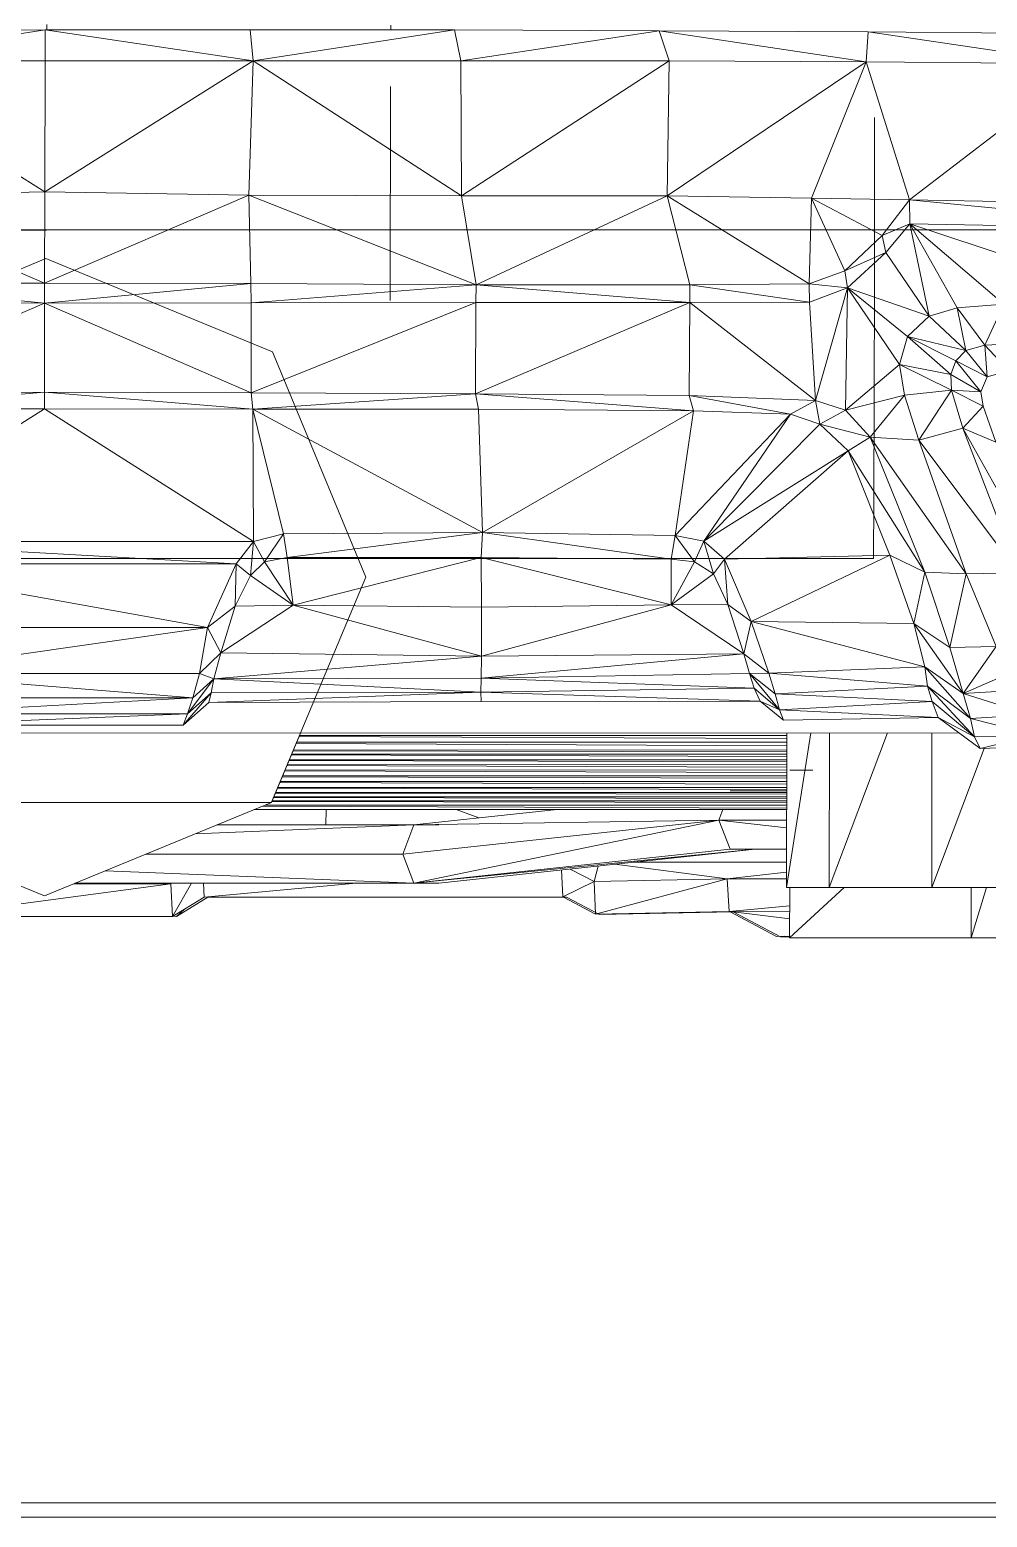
# Model space of a CAD drawing. Header units: inches. Extents: x -4168 to 1833, y -300 to 637.
# Drawn here: x -1161.04 to -1144.41, y -29.97 to -4.12 of the extents above; entities that cross this region are included whole.
import ezdxf

# ---------------------------------------------------------------- set-up
doc = ezdxf.new("R2010")
doc.units = ezdxf.units.IN
doc.header["$MEASUREMENT"] = 0
for name, color, linetype, lineweight in [('0-3', 55, 'Continuous', 9), ('0-5', 170, 'Continuous', 5), ('A-GENM', 5, 'Continuous', 9), ('C-PRKG-1', 55, 'Continuous', 9)]:
    doc.layers.add(name, color=color, linetype=linetype, lineweight=lineweight)

# ---------------------------------------------------------------- blocks, each defined once
blk = doc.blocks.new('Parking_Stall_Multiple2 - street parking-1355854-BUILDING SECTION - EAST_WEST AT RAMP - LOOKING SOUTH')
at = {"layer": 'C-PRKG-1'}
for p, q in [((-12461.759, -29.719), (-12383.536, -29.719)), ((-12383.536, -29.969), (-12461.759, -29.969))]:
    blk.add_line(p, q, dxfattribs=at)
blk = doc.blocks.new('Land_Rover_Evoque_-_SUV_Car_Vehicle_Automobile_13067 - Land Rover EVOQUE_dwg-1230547-BUILDING SECTION - EAST_WEST AT RAMP - LOOKING SOUTH')
at = {"layer": 'A-GENM'}
for p, q in [((-12447.183, -4.661), (-12443.565, -4.122)), ((-12447.128, -4.123), (-12443.565, -4.122)), ((-12443.565, -4.122), (-12447.128, -4.123)), ((-12443.565, -4.122), (-12443.567, -4.66)), ((-12443.565, -4.122), (-12440.001, -4.121)), ((-12440.001, -4.121), (-12443.565, -4.122)), ((-12443.565, -4.122), (-12439.949, -4.66)), ((-12443.535, -4.026), (-12443.535, -4.122)), ((-12440.001, -4.121), (-12436.453, -4.12)), ((-12436.453, -4.12), (-12440.001, -4.121)), ((-12439.949, -4.66), (-12440.001, -4.121)), ((-12439.949, -4.66), (-12436.453, -4.12)), ((-12437.563, -4.037), (-12437.563, -4.12)), ((-12436.453, -4.12), (-12432.899, -4.138)), ((-12436.453, -4.12), (-12436.343, -4.658)), ((-12432.899, -4.138), (-12436.453, -4.12)), ((-12436.343, -4.658), (-12432.899, -4.138)), ((-12432.899, -4.138), (-12429.272, -4.156)), ((-12432.899, -4.138), (-12432.725, -4.657)), ((-12432.899, -4.138), (-12429.303, -4.675)), ((-12429.272, -4.156), (-12432.899, -4.138)), ((-12429.303, -4.675), (-12429.272, -4.156)), ((-12429.272, -4.156), (-12425.501, -4.183)), ((-12425.473, -4.712), (-12429.272, -4.156)), ((-12429.272, -4.156), (-12425.501, -4.183)), ((-12447.183, -4.661), (-12443.567, -4.66)), ((-12447.183, -4.661), (-12443.57, -6.936)), ((-12443.567, -4.66), (-12443.57, -6.936)), ((-12439.949, -4.66), (-12443.57, -6.936)), ((-12443.567, -4.66), (-12439.949, -4.66)), ((-12439.949, -4.66), (-12440.024, -6.993)), ((-12439.949, -4.66), (-12436.343, -4.658)), ((-12439.949, -4.66), (-12436.332, -7.002)), ((-12436.343, -4.658), (-12432.725, -4.657)), ((-12436.343, -4.658), (-12436.332, -7.002)), ((-12432.725, -4.657), (-12436.332, -7.002)), ((-12432.725, -4.657), (-12432.759, -7.005)), ((-12429.303, -4.675), (-12432.759, -7.005)), ((-12432.725, -4.657), (-12429.303, -4.675)), ((-12429.303, -4.675), (-12430.255, -7.043)), ((-12425.473, -4.712), (-12429.303, -4.675)), ((-12429.303, -4.675), (-12428.553, -7.071)), ((-12425.473, -4.712), (-12428.553, -7.071)), ((-12437.564, -5.104), (-12437.57, -8.824)), ((-12429.16, -5.658), (-12429.162, -5.641)), ((-12429.16, -6.693), (-12429.16, -5.658)), ((-12429.16, -6.693), (-12429.162, -8.478)), ((-12443.57, -6.936), (-12447.117, -6.995)), ((-12443.57, -6.936), (-12447.117, -6.995)), ((-12443.57, -6.936), (-12443.574, -8.521)), ((-12443.57, -6.936), (-12440.024, -6.993)), ((-12440.024, -6.993), (-12443.57, -6.936)), ((-12443.574, -8.521), (-12447.117, -6.995)), ((-12440.024, -6.993), (-12443.574, -8.521)), ((-12440.024, -6.993), (-12436.332, -7.002)), ((-12436.332, -7.002), (-12440.024, -6.993)), ((-12440.024, -6.993), (-12436.08, -8.552)), ((-12440.024, -6.993), (-12439.993, -8.529)), ((-12436.332, -7.002), (-12432.759, -7.005)), ((-12436.332, -7.002), (-12432.759, -7.005)), ((-12436.332, -7.002), (-12436.08, -8.552)), ((-12436.08, -8.552), (-12432.759, -7.005)), ((-12432.759, -7.005), (-12430.255, -7.043)), ((-12432.759, -7.005), (-12430.255, -7.043)), ((-12432.759, -7.005), (-12432.366, -8.551)), ((-12432.759, -7.005), (-12430.296, -8.531)), ((-12430.255, -7.043), (-12430.296, -8.531)), ((-12430.255, -7.043), (-12428.553, -7.071)), ((-12430.255, -7.043), (-12428.553, -7.071)), ((-12429.028, -7.691), (-12430.255, -7.043)), ((-12430.255, -7.043), (-12429.677, -8.31)), ((-12428.553, -7.071), (-12429.028, -7.691)), ((-12429.028, -7.691), (-12428.553, -7.071)), ((-12423.302, -7.175), (-12428.553, -7.071)), ((-12423.342, -7.583), (-12428.553, -7.071)), ((-12428.544, -7.489), (-12428.553, -7.071)), ((-12428.553, -7.071), (-12423.302, -7.175)), ((-12428.544, -7.489), (-12429.028, -7.691)), ((-12428.544, -7.489), (-12428.961, -7.988)), ((-12424.292, -8.904), (-12428.544, -7.489)), ((-12423.342, -7.583), (-12428.544, -7.489)), ((-12428.544, -7.489), (-12426.913, -8.886)), ((-12428.544, -7.489), (-12427.725, -8.949)), ((-12428.544, -7.489), (-12428.209, -9.098)), ((-12461.759, -7.597), (-12443.536, -7.596)), ((-12461.759, -7.603), (-12443.541, -7.601)), ((-12443.541, -7.601), (-12417.279, -7.59)), ((-12443.536, -7.596), (-12416.964, -7.584)), ((-12429.028, -7.691), (-12429.677, -8.31)), ((-12429.028, -7.691), (-12429.677, -8.31)), ((-12428.961, -7.988), (-12429.028, -7.691)), ((-12428.961, -7.988), (-12429.677, -8.31)), ((-12428.961, -7.988), (-12429.63, -8.604)), ((-12428.209, -9.098), (-12428.961, -7.988)), ((-12447.496, -9.72), (-12443.553, -8.096)), ((-12443.553, -8.096), (-12439.615, -9.718)), ((-12443.574, -8.521), (-12447.154, -8.531)), ((-12443.574, -8.521), (-12447.154, -8.531)), ((-12443.575, -8.867), (-12443.574, -8.521)), ((-12443.575, -8.867), (-12439.993, -8.529)), ((-12439.993, -8.529), (-12443.574, -8.521)), ((-12439.993, -8.529), (-12443.574, -8.521)), ((-12436.08, -8.552), (-12439.993, -8.529)), ((-12439.989, -8.861), (-12439.993, -8.529)), ((-12436.08, -8.552), (-12439.993, -8.529)), ((-12429.677, -8.31), (-12430.296, -8.531)), ((-12429.677, -8.31), (-12430.296, -8.531)), ((-12429.63, -8.604), (-12429.677, -8.31)), ((-12429.162, -8.478), (-12429.165, -10.528)), ((-12443.575, -8.867), (-12447.154, -8.531)), ((-12439.989, -8.861), (-12436.08, -8.552)), ((-12436.085, -8.86), (-12436.08, -8.552)), ((-12432.366, -8.551), (-12436.08, -8.552)), ((-12436.08, -8.552), (-12432.366, -8.551)), ((-12432.367, -8.859), (-12436.08, -8.552)), ((-12432.367, -8.859), (-12432.366, -8.551)), ((-12430.296, -8.531), (-12432.366, -8.551)), ((-12432.366, -8.551), (-12430.296, -8.531)), ((-12430.288, -8.853), (-12432.366, -8.551)), ((-12429.63, -8.604), (-12430.296, -8.531)), ((-12430.288, -8.853), (-12430.296, -8.531)), ((-12429.63, -8.604), (-12430.288, -8.853)), ((-12429.63, -8.604), (-12430.184, -10.562)), ((-12429.63, -8.604), (-12429.662, -10.728)), ((-12428.209, -9.098), (-12429.63, -8.604)), ((-12429.63, -8.604), (-12428.587, -9.448)), ((-12429.63, -8.604), (-12428.723, -9.938)), ((-12443.575, -8.867), (-12447.164, -10.428)), ((-12443.575, -8.867), (-12447.159, -8.863)), ((-12443.575, -8.867), (-12443.577, -10.418)), ((-12439.989, -8.861), (-12443.575, -8.867)), ((-12439.989, -10.427), (-12443.575, -8.867)), ((-12436.085, -8.86), (-12439.989, -10.427)), ((-12436.085, -8.86), (-12439.989, -8.861)), ((-12439.989, -10.427), (-12439.989, -8.861)), ((-12432.367, -8.859), (-12436.088, -10.444)), ((-12436.088, -10.444), (-12436.085, -8.86)), ((-12432.367, -8.859), (-12436.085, -8.86)), ((-12432.367, -8.859), (-12432.379, -10.472)), ((-12430.288, -8.853), (-12432.367, -8.859)), ((-12430.184, -10.562), (-12432.367, -8.859)), ((-12430.184, -10.562), (-12430.288, -8.853)), ((-12427.725, -8.949), (-12428.209, -9.098)), ((-12426.913, -8.886), (-12427.725, -8.949)), ((-12427.725, -8.949), (-12427.571, -9.693)), ((-12427.725, -8.949), (-12427.243, -9.597)), ((-12426.913, -8.886), (-12427.243, -9.597)), ((-12428.209, -9.098), (-12428.587, -9.448)), ((-12428.209, -9.098), (-12427.571, -9.693)), ((-12428.587, -9.448), (-12428.723, -9.938)), ((-12428.587, -9.448), (-12427.834, -10.111)), ((-12428.587, -9.448), (-12427.746, -9.87)), ((-12428.587, -9.448), (-12427.571, -9.693)), ((-12439.615, -9.718), (-12437.992, -13.629)), ((-12427.746, -9.87), (-12427.571, -9.693)), ((-12427.571, -9.693), (-12427.243, -9.597)), ((-12427.205, -10.149), (-12427.571, -9.693)), ((-12427.243, -9.597), (-12426.885, -9.582)), ((-12426.828, -10.043), (-12427.243, -9.597)), ((-12427.205, -10.149), (-12427.243, -9.597)), ((-12428.723, -9.938), (-12429.662, -10.728)), ((-12428.723, -9.938), (-12428.637, -10.471)), ((-12428.723, -9.938), (-12427.824, -10.38)), ((-12428.723, -9.938), (-12427.834, -10.111)), ((-12427.834, -10.111), (-12427.746, -9.87)), ((-12427.205, -10.149), (-12427.746, -9.87)), ((-12427.312, -10.413), (-12427.746, -9.87)), ((-12426.828, -10.043), (-12427.205, -10.149)), ((-12427.312, -10.413), (-12427.834, -10.111)), ((-12427.824, -10.38), (-12427.834, -10.111)), ((-12427.205, -10.149), (-12427.312, -10.413)), ((-12443.577, -10.418), (-12447.196, -10.713)), ((-12443.577, -10.418), (-12447.164, -10.428)), ((-12439.989, -10.427), (-12443.577, -10.418)), ((-12443.577, -10.418), (-12443.577, -10.705)), ((-12443.577, -10.418), (-12439.958, -10.711)), ((-12436.088, -10.444), (-12439.989, -10.427)), ((-12439.989, -10.427), (-12439.958, -10.711)), ((-12436.088, -10.444), (-12439.958, -10.711)), ((-12432.379, -10.472), (-12436.088, -10.444)), ((-12436.088, -10.444), (-12436.04, -10.71)), ((-12436.088, -10.444), (-12432.302, -10.738)), ((-12430.184, -10.562), (-12432.379, -10.472)), ((-12432.379, -10.472), (-12432.302, -10.738)), ((-12432.379, -10.472), (-12430.619, -10.797)), ((-12430.184, -10.562), (-12430.619, -10.797)), ((-12429.662, -10.728), (-12430.184, -10.562)), ((-12430.184, -10.562), (-12430.107, -10.97)), ((-12429.662, -10.728), (-12428.637, -10.471)), ((-12428.637, -10.471), (-12429.237, -11.2)), ((-12429.165, -10.528), (-12429.17, -12.294)), ((-12428.637, -10.471), (-12427.824, -10.38)), ((-12428.637, -10.471), (-12428.387, -11.253)), ((-12428.387, -11.253), (-12427.824, -10.38)), ((-12427.312, -10.413), (-12427.824, -10.38)), ((-12427.274, -10.66), (-12427.824, -10.38)), ((-12427.623, -11.04), (-12427.824, -10.38)), ((-12427.312, -10.413), (-12427.274, -10.66)), ((-12443.577, -10.705), (-12447.219, -13.015)), ((-12447.196, -10.713), (-12443.577, -10.705)), ((-12443.577, -10.705), (-12447.196, -10.713)), ((-12443.577, -10.705), (-12439.958, -10.711)), ((-12439.958, -10.711), (-12443.577, -10.705)), ((-12439.943, -13.013), (-12443.577, -10.705)), ((-12439.958, -10.711), (-12436.04, -10.71)), ((-12436.04, -10.71), (-12439.958, -10.711)), ((-12435.97, -12.853), (-12439.958, -10.711)), ((-12439.958, -10.711), (-12439.425, -12.876)), ((-12439.958, -10.711), (-12439.943, -13.013)), ((-12436.04, -10.71), (-12432.302, -10.738)), ((-12432.302, -10.738), (-12436.04, -10.71)), ((-12435.97, -12.853), (-12436.04, -10.71)), ((-12432.302, -10.738), (-12435.97, -12.853)), ((-12432.624, -12.905), (-12432.302, -10.738)), ((-12430.619, -10.797), (-12432.624, -12.905)), ((-12432.302, -10.738), (-12430.619, -10.797)), ((-12430.619, -10.797), (-12432.302, -10.738)), ((-12432.122, -13.003), (-12430.619, -10.797)), ((-12430.619, -10.797), (-12430.107, -10.97)), ((-12430.107, -10.97), (-12430.619, -10.797)), ((-12429.662, -10.728), (-12430.107, -10.97)), ((-12429.662, -10.728), (-12429.237, -11.2)), ((-12427.274, -10.66), (-12427.623, -11.04)), ((-12427.274, -10.66), (-12427.053, -11.284)), ((-12427.272, -10.659), (-12427.051, -11.283)), ((-12427.051, -11.283), (-12427.272, -10.659)), ((-12432.122, -13.003), (-12430.107, -10.97)), ((-12430.107, -10.97), (-12429.614, -11.437)), ((-12429.237, -11.2), (-12430.107, -10.97)), ((-12429.614, -11.437), (-12430.107, -10.97)), ((-12428.387, -11.253), (-12427.623, -11.04)), ((-12427.053, -11.284), (-12427.623, -11.04)), ((-12426.175, -13.647), (-12427.623, -11.04)), ((-12426.659, -13.559), (-12427.623, -11.04)), ((-12429.237, -11.2), (-12429.614, -11.437)), ((-12429.237, -11.2), (-12428.387, -11.253)), ((-12429.237, -11.2), (-12427.568, -13.572)), ((-12429.237, -11.2), (-12428.283, -13.547)), ((-12428.387, -11.253), (-12427.568, -13.572)), ((-12428.387, -11.253), (-12426.659, -13.559)), ((-12429.614, -11.437), (-12432.122, -13.003)), ((-12431.764, -13.32), (-12429.614, -11.437)), ((-12429.614, -11.437), (-12428.892, -13.251)), ((-12428.283, -13.547), (-12429.614, -11.437)), ((-12428.892, -13.251), (-12429.614, -11.437)), ((-12429.17, -12.294), (-12429.174, -13.305)), ((-12439.425, -12.876), (-12439.943, -13.013)), ((-12439.425, -12.876), (-12439.753, -13.365)), ((-12435.97, -12.853), (-12439.425, -12.876)), ((-12439.425, -12.876), (-12439.36, -13.288)), ((-12435.97, -12.853), (-12439.36, -13.288)), ((-12435.97, -12.853), (-12435.989, -13.287)), ((-12432.624, -12.905), (-12435.97, -12.853)), ((-12435.97, -12.853), (-12432.692, -13.317)), ((-12432.624, -12.905), (-12432.692, -13.317)), ((-12432.122, -13.003), (-12432.624, -12.905)), ((-12432.624, -12.905), (-12432.286, -13.364)), ((-12439.943, -13.013), (-12447.219, -13.015)), ((-12447.219, -13.015), (-12440.245, -13.397)), ((-12439.943, -13.013), (-12440.245, -13.397)), ((-12439.943, -13.013), (-12440, -13.6)), ((-12439.943, -13.013), (-12439.753, -13.365)), ((-12432.122, -13.003), (-12432.286, -13.364)), ((-12431.764, -13.32), (-12432.122, -13.003)), ((-12432.122, -13.003), (-12431.957, -13.575)), ((-12429.174, -13.305), (-12457.98, -13.313)), ((-12440.245, -13.397), (-12446.917, -13.398)), ((-12446.917, -13.398), (-12440.747, -14.505)), ((-12440.245, -13.397), (-12440.747, -14.505)), ((-12440.245, -13.397), (-12440.262, -14.138)), ((-12440.245, -13.397), (-12440, -13.6)), ((-12440, -13.6), (-12439.753, -13.365)), ((-12439.753, -13.365), (-12439.36, -13.288)), ((-12439.753, -13.365), (-12439.257, -14.12)), ((-12439.36, -13.288), (-12435.989, -13.287)), ((-12439.36, -13.288), (-12439.257, -14.12)), ((-12435.989, -13.287), (-12439.257, -14.12)), ((-12435.989, -13.287), (-12432.692, -13.317)), ((-12435.989, -13.287), (-12432.693, -14.111)), ((-12435.989, -13.287), (-12435.986, -14.154)), ((-12432.692, -13.317), (-12432.693, -14.111)), ((-12432.286, -13.364), (-12432.693, -14.111)), ((-12432.692, -13.317), (-12432.286, -13.364)), ((-12432.286, -13.364), (-12431.957, -13.575)), ((-12431.764, -13.32), (-12431.957, -13.575)), ((-12428.892, -13.251), (-12431.764, -13.32)), ((-12431.301, -14.402), (-12431.764, -13.32)), ((-12431.764, -13.32), (-12431.707, -14.107)), ((-12431.301, -14.402), (-12428.892, -13.251)), ((-12428.892, -13.251), (-12428.477, -14.439)), ((-12428.283, -13.547), (-12428.892, -13.251)), ((-12428.477, -14.439), (-12428.892, -13.251)), ((-12440.262, -14.138), (-12440, -13.6)), ((-12440, -13.6), (-12439.257, -14.12)), ((-12437.992, -13.629), (-12439.631, -17.543)), ((-12431.957, -13.575), (-12432.693, -14.111)), ((-12431.957, -13.575), (-12431.707, -14.107)), ((-12428.283, -13.547), (-12428.477, -14.439)), ((-12427.85, -14.852), (-12428.283, -13.547)), ((-12427.568, -13.572), (-12428.283, -13.547)), ((-12427.85, -14.852), (-12427.568, -13.572)), ((-12427.568, -13.572), (-12426.659, -13.559)), ((-12427.048, -14.834), (-12427.568, -13.572)), ((-12440.747, -14.505), (-12440.262, -14.138)), ((-12440.514, -14.944), (-12439.257, -14.12)), ((-12440.514, -14.944), (-12440.262, -14.138)), ((-12440.262, -14.138), (-12439.257, -14.12)), ((-12435.987, -15.003), (-12439.257, -14.12)), ((-12439.257, -14.12), (-12435.986, -14.154)), ((-12435.987, -15.003), (-12432.693, -14.111)), ((-12435.987, -15.003), (-12435.986, -14.154)), ((-12432.693, -14.111), (-12435.986, -14.154)), ((-12431.707, -14.107), (-12432.693, -14.111)), ((-12431.427, -14.966), (-12432.693, -14.111)), ((-12431.301, -14.402), (-12431.707, -14.107)), ((-12431.707, -14.107), (-12431.427, -14.966)), ((-12431.301, -14.402), (-12431.427, -14.966)), ((-12430.992, -15.301), (-12431.301, -14.402)), ((-12428.285, -15.187), (-12431.301, -14.402)), ((-12431.301, -14.402), (-12428.477, -14.439)), ((-12428.477, -14.439), (-12428.285, -15.187)), ((-12427.619, -15.654), (-12428.477, -14.439)), ((-12427.85, -14.852), (-12428.477, -14.439)), ((-12428.285, -15.187), (-12428.477, -14.439)), ((-12440.747, -14.505), (-12446.418, -14.506)), ((-12440.747, -14.505), (-12446.281, -15.304)), ((-12440.747, -14.505), (-12440.885, -15.303)), ((-12440.747, -14.505), (-12440.514, -14.944)), ((-12440.885, -15.303), (-12440.514, -14.944)), ((-12440.635, -15.398), (-12440.514, -14.944)), ((-12440.514, -14.944), (-12435.987, -15.003)), ((-12431.427, -14.966), (-12435.991, -15.385)), ((-12431.427, -14.966), (-12435.987, -15.003)), ((-12430.992, -15.301), (-12431.427, -14.966)), ((-12431.427, -14.966), (-12431.331, -15.307)), ((-12427.048, -14.834), (-12427.85, -14.852)), ((-12427.619, -15.654), (-12427.85, -14.852)), ((-12427.619, -15.654), (-12427.048, -14.834)), ((-12440.635, -15.398), (-12435.987, -15.003)), ((-12435.991, -15.385), (-12435.987, -15.003)), ((-12430.992, -15.301), (-12428.285, -15.187)), ((-12428.285, -15.187), (-12428.236, -15.528)), ((-12427.619, -15.654), (-12428.285, -15.187)), ((-12427.493, -16.087), (-12428.285, -15.187)), ((-12428.236, -15.528), (-12428.285, -15.187)), ((-12446.281, -15.304), (-12440.885, -15.303)), ((-12446.281, -15.304), (-12441.001, -15.729)), ((-12441.09, -16.007), (-12440.635, -15.398)), ((-12440.885, -15.303), (-12441.001, -15.729)), ((-12441.001, -15.729), (-12440.635, -15.398)), ((-12440.885, -15.303), (-12440.635, -15.398)), ((-12440.635, -15.398), (-12440.683, -15.643)), ((-12440.635, -15.398), (-12435.991, -15.385)), ((-12440.635, -15.398), (-12435.995, -15.632)), ((-12435.995, -15.632), (-12435.991, -15.385)), ((-12431.331, -15.307), (-12435.991, -15.385)), ((-12431.252, -15.563), (-12435.991, -15.385)), ((-12430.992, -15.301), (-12431.331, -15.307)), ((-12430.887, -15.66), (-12431.331, -15.307)), ((-12430.807, -15.935), (-12431.331, -15.307)), ((-12431.331, -15.307), (-12431.252, -15.563)), ((-12430.887, -15.66), (-12430.992, -15.301)), ((-12428.236, -15.528), (-12430.992, -15.301)), ((-12427.619, -15.654), (-12426.835, -15.309)), ((-12441.001, -15.729), (-12446.165, -15.73)), ((-12441.001, -15.729), (-12446.075, -16.008)), ((-12441.167, -16.203), (-12440.683, -15.643)), ((-12441.09, -16.007), (-12440.683, -15.643)), ((-12441.001, -15.729), (-12441.09, -16.007)), ((-12440.723, -15.811), (-12435.995, -15.632)), ((-12440.683, -15.643), (-12440.723, -15.811)), ((-12440.683, -15.643), (-12435.995, -15.632)), ((-12431.252, -15.563), (-12435.995, -15.632)), ((-12431.145, -15.786), (-12435.995, -15.632)), ((-12435.994, -15.795), (-12435.995, -15.632)), ((-12430.807, -15.935), (-12431.252, -15.563)), ((-12431.252, -15.563), (-12431.145, -15.786)), ((-12430.887, -15.66), (-12428.236, -15.528)), ((-12428.158, -15.795), (-12430.887, -15.66)), ((-12430.887, -15.66), (-12430.807, -15.935)), ((-12428.236, -15.528), (-12428.158, -15.795)), ((-12427.493, -16.087), (-12428.236, -15.528)), ((-12427.424, -16.409), (-12428.236, -15.528)), ((-12428.158, -15.795), (-12428.236, -15.528)), ((-12427.619, -15.654), (-12426.507, -15.585)), ((-12426.449, -16.026), (-12427.619, -15.654)), ((-12427.619, -15.654), (-12427.493, -16.087)), ((-12446.075, -16.008), (-12441.09, -16.007)), ((-12441.09, -16.007), (-12445.995, -16.204)), ((-12441.167, -16.203), (-12440.723, -15.811)), ((-12440.723, -15.811), (-12441.167, -16.203)), ((-12441.09, -16.007), (-12441.167, -16.203)), ((-12440.723, -15.811), (-12435.994, -15.795)), ((-12435.994, -15.795), (-12440.723, -15.811)), ((-12431.145, -15.786), (-12435.994, -15.795)), ((-12431.145, -15.786), (-12435.994, -15.795)), ((-12430.74, -16.117), (-12431.145, -15.786)), ((-12430.807, -15.935), (-12431.145, -15.786)), ((-12430.74, -16.117), (-12431.145, -15.786)), ((-12428.158, -15.795), (-12430.807, -15.935)), ((-12430.807, -15.935), (-12428.051, -16.068)), ((-12430.807, -15.935), (-12430.74, -16.117)), ((-12428.158, -15.795), (-12428.051, -16.068)), ((-12427.424, -16.409), (-12428.158, -15.795)), ((-12428.158, -15.795), (-12428.051, -16.068)), ((-12426.449, -16.026), (-12427.493, -16.087)), ((-12445.995, -16.204), (-12441.167, -16.203)), ((-12441.167, -16.203), (-12445.995, -16.204)), ((-12428.051, -16.068), (-12430.74, -16.117)), ((-12428.051, -16.068), (-12430.74, -16.117)), ((-12427.326, -16.611), (-12428.051, -16.068)), ((-12427.424, -16.409), (-12428.051, -16.068)), ((-12428.051, -16.068), (-12427.326, -16.611)), ((-12426.36, -16.375), (-12427.493, -16.087)), ((-12427.493, -16.087), (-12427.424, -16.409)), ((-12427.691, -16.338), (-12459.47, -16.346)), ((-12439.129, -16.341), (-12439.634, -17.547)), ((-12430.684, -16.56), (-12439.203, -16.521)), ((-12439.194, -16.5), (-12430.683, -16.498)), ((-12430.683, -16.434), (-12439.153, -16.402)), ((-12439.145, -16.383), (-12430.683, -16.381)), ((-12430.688, -19.026), (-12430.683, -16.339)), ((-12430.263, -16.339), (-12430.688, -19.026)), ((-12429.945, -19.027), (-12428.934, -16.338)), ((-12429.945, -19.027), (-12429.94, -16.338)), ((-12428.161, -16.338), (-12428.166, -19.027)), ((-12426.36, -16.375), (-12427.424, -16.409)), ((-12427.424, -16.409), (-12427.326, -16.611)), ((-12426.36, -16.375), (-12427.326, -16.611)), ((-12430.684, -16.75), (-12439.287, -16.722)), ((-12439.281, -16.707), (-12430.684, -16.705)), ((-12430.684, -16.666), (-12439.255, -16.647)), ((-12439.251, -16.636), (-12430.684, -16.634)), ((-12428.166, -19.027), (-12427.257, -16.609)), ((-12427.326, -16.611), (-12426.263, -16.576)), ((-12426.263, -16.576), (-12427.326, -16.611)), ((-12430.685, -17.027), (-12439.403, -16.998)), ((-12439.397, -16.984), (-12430.684, -16.982)), ((-12439.364, -16.906), (-12430.684, -16.931)), ((-12439.358, -16.893), (-12430.684, -16.89)), ((-12439.328, -16.82), (-12430.684, -16.843)), ((-12439.323, -16.807), (-12430.684, -16.805)), ((-12430.23, -16.987), (-12430.627, -16.988)), ((-12430.685, -17.324), (-12439.529, -17.3)), ((-12439.524, -17.288), (-12430.685, -17.286)), ((-12430.685, -17.227), (-12439.486, -17.198)), ((-12439.48, -17.183), (-12430.685, -17.181)), ((-12430.685, -17.126), (-12439.445, -17.099)), ((-12439.439, -17.085), (-12430.685, -17.083)), ((-12447.515, -17.55), (-12439.634, -17.547)), ((-12447.515, -17.55), (-12443.578, -19.169)), ((-12439.634, -17.547), (-12443.578, -19.169)), ((-12439.631, -17.543), (-12439.634, -17.547)), ((-12439.625, -17.529), (-12430.686, -17.549)), ((-12439.621, -17.519), (-12430.685, -17.517)), ((-12439.596, -17.46), (-12430.685, -17.478)), ((-12439.592, -17.451), (-12430.685, -17.448)), ((-12430.685, -17.405), (-12439.564, -17.384)), ((-12439.56, -17.373), (-12430.685, -17.371)), ((-12431.231, -17.347), (-12431.667, -17.347)), ((-12431.231, -17.347), (-12430.685, -17.346)), ((-12430.686, -17.668), (-12439.934, -17.671)), ((-12439.784, -17.609), (-12430.686, -17.646)), ((-12439.745, -17.593), (-12430.686, -17.591)), ((-12438.682, -17.67), (-12438.69, -17.936)), ((-12437.158, -17.936), (-12434.67, -17.669)), ((-12436.425, -17.67), (-12436.03, -17.815)), ((-12431.791, -17.669), (-12431.862, -17.854)), ((-12437.158, -17.936), (-12440.957, -18.091)), ((-12440.582, -17.937), (-12437.158, -17.936)), ((-12440.58, -17.937), (-12436.728, -17.936)), ((-12431.862, -17.854), (-12437.352, -18.443)), ((-12437.158, -17.936), (-12437.352, -18.443)), ((-12431.862, -17.854), (-12437.161, -18.95)), ((-12437.158, -17.936), (-12431.862, -17.854)), ((-12436.728, -17.936), (-12437.158, -17.936)), ((-12431.862, -17.854), (-12430.686, -17.853)), ((-12431.862, -17.854), (-12430.686, -17.988)), ((-12431.862, -17.854), (-12431.669, -18.36)), ((-12437.352, -18.443), (-12441.814, -18.444)), ((-12437.352, -18.443), (-12437.161, -18.95)), ((-12431.669, -18.36), (-12437.161, -18.95)), ((-12437.161, -18.95), (-12431.235, -18.36)), ((-12431.234, -18.36), (-12436.729, -18.949)), ((-12430.688, -18.585), (-12433.341, -18.586)), ((-12430.687, -18.36), (-12431.669, -18.36)), ((-12431.669, -18.36), (-12431.234, -18.36)), ((-12442.517, -18.733), (-12437.161, -18.95)), ((-12434.596, -18.72), (-12434.573, -19.189)), ((-12434.445, -18.704), (-12434.031, -18.92)), ((-12434.031, -18.92), (-12433.957, -18.652)), ((-12431.721, -18.872), (-12433.668, -18.621)), ((-12431.721, -18.872), (-12430.688, -18.756)), ((-12441.381, -18.96), (-12445.625, -19.527)), ((-12441.381, -18.96), (-12443.069, -18.96)), ((-12437.161, -18.95), (-12443.047, -18.951)), ((-12441.432, -18.951), (-12441.381, -18.96)), ((-12441.381, -18.96), (-12441.351, -19.526)), ((-12441.02, -18.951), (-12441.351, -19.526)), ((-12440.815, -18.951), (-12440.802, -19.193)), ((-12440.802, -19.193), (-12438.165, -18.95)), ((-12437.161, -18.95), (-12436.729, -18.949)), ((-12434.573, -19.189), (-12434.031, -18.92)), ((-12434.031, -18.92), (-12431.721, -18.872)), ((-12434.031, -18.92), (-12434.003, -19.487)), ((-12434.003, -19.487), (-12431.721, -18.872)), ((-12431.683, -19.441), (-12431.721, -18.872)), ((-12431.721, -18.872), (-12430.688, -18.876)), ((-12429.945, -19.027), (-12430.688, -19.026)), ((-12430.633, -19.9), (-12430.631, -19.026)), ((-12430.631, -19.026), (-12430.633, -19.9)), ((-12429.687, -19.027), (-12430.633, -19.9)), ((-12429.945, -19.027), (-12428.166, -19.027)), ((-12428.166, -19.027), (-12426.387, -19.026)), ((-12427.481, -19.899), (-12427.215, -19.026)), ((-12427.481, -19.899), (-12427.479, -19.027)), ((-12427.479, -19.027), (-12427.481, -19.899)), ((-12441.351, -19.526), (-12440.802, -19.193)), ((-12441.286, -19.527), (-12440.738, -19.193)), ((-12440.802, -19.193), (-12434.573, -19.189)), ((-12440.738, -19.193), (-12434.507, -19.195)), ((-12434.561, -19.195), (-12434.003, -19.487)), ((-12433.935, -19.493), (-12434.507, -19.195)), ((-12431.683, -19.441), (-12430.632, -19.343)), ((-12441.351, -19.526), (-12445.625, -19.527)), ((-12445.56, -19.524), (-12441.286, -19.527)), ((-12441.286, -19.527), (-12441.146, -19.402)), ((-12431.683, -19.441), (-12434.003, -19.487)), ((-12433.935, -19.493), (-12431.614, -19.449)), ((-12433.935, -19.493), (-12433.863, -19.484)), ((-12431.683, -19.441), (-12431.616, -19.449)), ((-12431.683, -19.441), (-12430.632, -19.445)), ((-12431.666, -19.45), (-12430.861, -19.875)), ((-12430.791, -19.884), (-12431.614, -19.449)), ((-12431.614, -19.449), (-12430.632, -19.569)), ((-12430.861, -19.875), (-12430.633, -19.872)), ((-12430.791, -19.884), (-12430.719, -19.873)), ((-12430.791, -19.884), (-12430.633, -19.882)), ((-12430.633, -19.9), (-12427.481, -19.899)), ((-12430.633, -19.9), (-12427.481, -19.899)), ((-12427.481, -19.899), (-12426.599, -19.897))]:
    blk.add_line(p, q, dxfattribs=at)
blk = doc.blocks.new('Land_Rover_Evoque_-_SUV_Car_Vehicle_Automobile_13067 - Land_Rover_Evoque_-_SUV_Car_Vehicle_Automobile_13067-1230553-BUILDING SECTION - EAST_WEST AT RAMP - LOOKING SOUTH')
blk.add_blockref('Land_Rover_Evoque_-_SUV_Car_Vehicle_Automobile_13067 - Land Rover EVOQUE_dwg-1230547-BUILDING SECTION - EAST_WEST AT RAMP - LOOKING SOUTH', (0, 0))
blk = doc.blocks.new('CTR  - Topography_rvt-2-BUILDING SECTION - EAST_WEST AT RAMP - LOOKING SOUTH')
at = {"layer": '0-3'}
for name in ['Land_Rover_Evoque_-_SUV_Car_Vehicle_Automobile_13067 - Land_Rover_Evoque_-_SUV_Car_Vehicle_Automobile_13067-1230553-BUILDING SECTION - EAST_WEST AT RAMP - LOOKING SOUTH', 'Parking_Stall_Multiple2 - street parking-1355854-BUILDING SECTION - EAST_WEST AT RAMP - LOOKING SOUTH']:
    blk.add_blockref(name, (0, 0), dxfattribs=at)

msp = doc.modelspace()

# ---------------------------------------------------------------- block references
at = {"layer": '0-5'}
msp.add_blockref('CTR  - Topography_rvt-2-BUILDING SECTION - EAST_WEST AT RAMP - LOOKING SOUTH', (11282.793, 0), dxfattribs=at)

doc.saveas('drawing.dxf')
